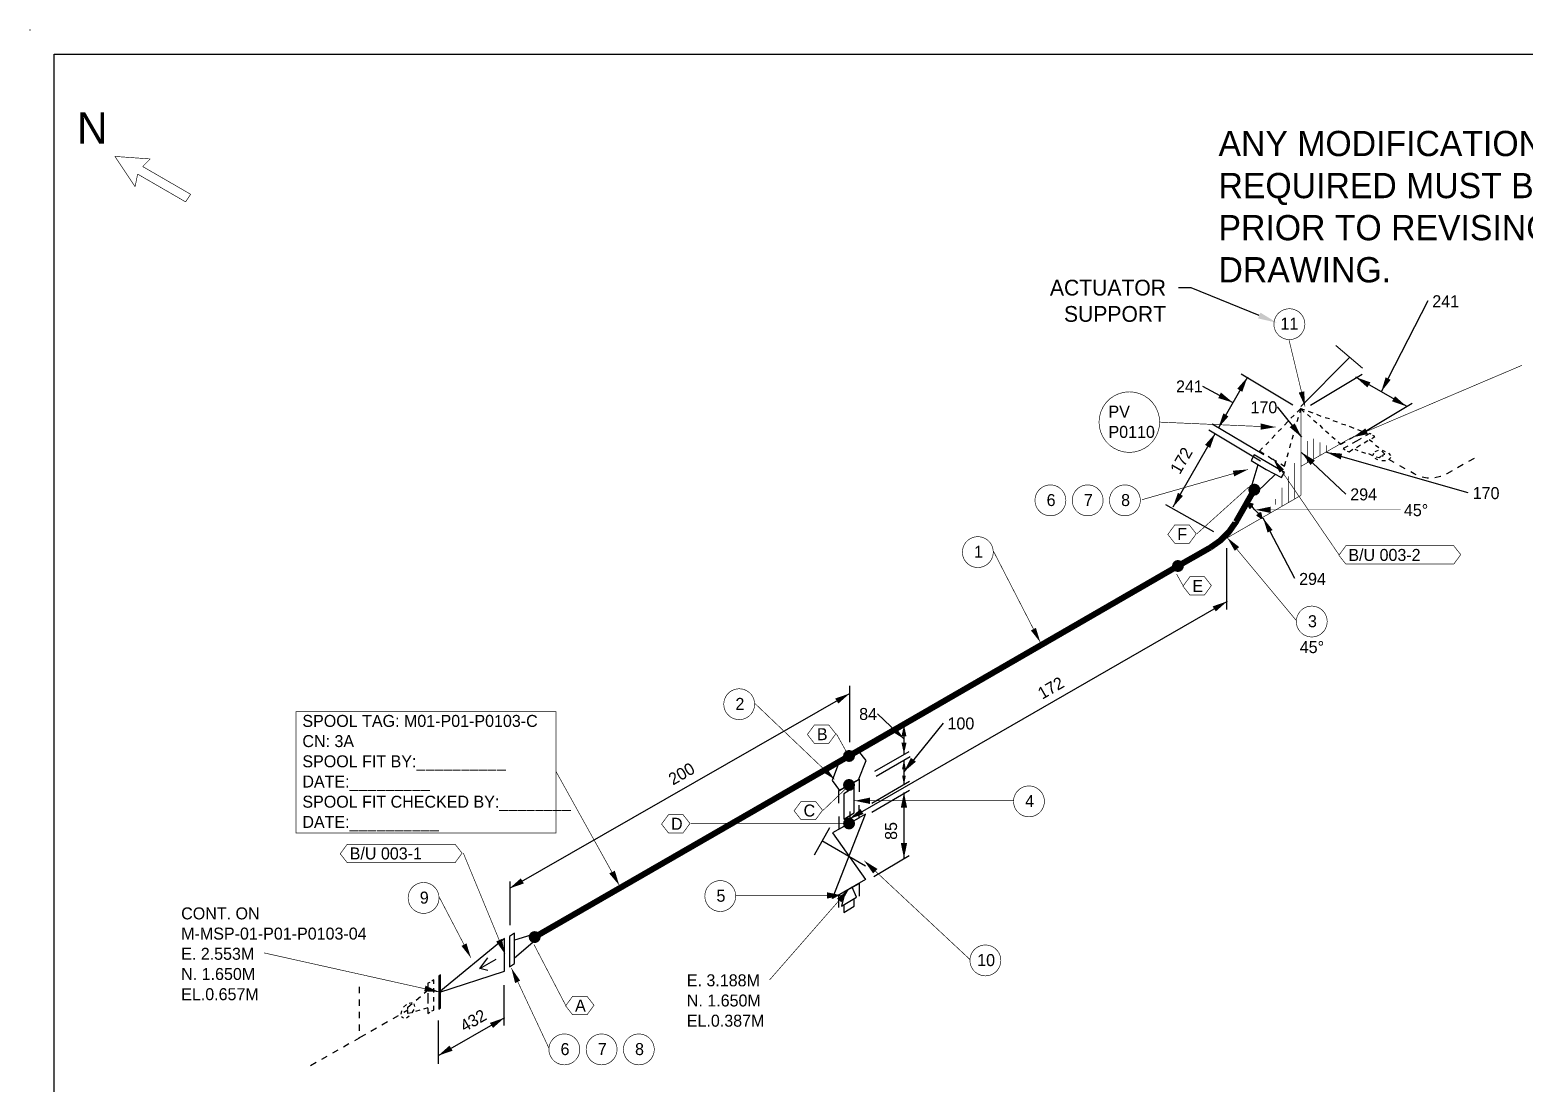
# Model space of a CAD drawing. Extents: x -4 to 431, y -3 to 272.
# Drawn here: x -3.9 to 232.8, y 105.2 to 272.1 of the extents above; entities that cross this region are included whole.
import ezdxf
from ezdxf import colors
from ezdxf.entities.mleader import LeaderData, LeaderLine
from ezdxf.enums import TextEntityAlignment as Align
from ezdxf.math import Vec2, Vec3

# ---------------------------------------------------------------- set-up
doc = ezdxf.new("R2010")
doc.units = 0
doc.header["$LTSCALE"] = 10
doc.layers.get('0').update_dxf_attribs({"lineweight": 0})
for name, color, linetype in [('BOM', 7, 'Continuous'), ('DIMENSION', 2, 'Continuous'), ('GA SYMBOLS', 32, 'Continuous'), ('INTERNAL', 3, 'Continuous'), ('PIPE', 7, 'Continuous'), ('TEXT2', 40, 'Continuous'), ('Title Block', 255, 'Continuous'), ('TITLE BLOCK-TEXT', 12, 'Continuous'), ('WELDS', 7, 'Continuous')]:
    doc.layers.add(name, color=color, linetype=linetype)
doc.styles.add('framdcn', font='', dxfattribs={"height": 2.5})
doc.styles.add('HmNote', font='hm.shx')
doc.styles.add('Scovan Standard', font='', dxfattribs={"height": 2.5})
doc.styles.get("Standard").update_dxf_attribs({"font": ''})
doc.styles.get('framdcn').set_extended_font_data('Franklin Gothic Medium Cond')
doc.styles.get('Scovan Standard').set_extended_font_data('Franklin Gothic Medium Cond')
doc.styles.get('Standard').set_extended_font_data('Franklin Gothic Medium Cond')

# ---------------------------------------------------------------- blocks, each defined once
blk = doc.blocks.new('block1')
at = {"layer": 'TEXT2'}
blk.add_hatch(color=256, dxfattribs=at).paths.add_polyline_path([(0, 0), (-2.4, 0.1), (-2.2, 1)])
at = {"layer": 'TEXT2', "linetype": 'ByBlock', "const_width": 0.1, "flags": 128}
blk.add_lwpolyline([(-27.8, 6.2), (0, 0)], dxfattribs=at)
blk = doc.blocks.new('block2')
at = {"layer": 'TEXT2', "style": 'framdcn'}
for s, p in [('E. 2.553M', (0, 0)), ('N. 1.650M', (0, -3.2)), ('EL.0.657M', (0, -6.4))]:
    blk.add_text(s, height=1.9, dxfattribs=at).set_placement(p)
blk = doc.blocks.new('block3')
at = {"layer": 'TEXT2'}
blk.add_hatch(color=256, dxfattribs=at).paths.add_polyline_path([(0, 0), (-1.5, 1.9), (-0.7, 2.3)])
at = {"layer": 'TEXT2', "linetype": 'ByBlock', "const_width": 0.1, "flags": 128}
blk.add_lwpolyline([(-5, 9.6), (0, 0)], dxfattribs=at)
blk = doc.blocks.new('block5')
at = {"layer": 'TEXT2'}
blk.add_hatch(color=256, dxfattribs=at).paths.add_polyline_path([(0, 0), (1.4, -2), (0.6, -2.4)])
at = {"layer": 'TEXT2', "linetype": 'ByBlock', "const_width": 0.1, "flags": 128}
blk.add_lwpolyline([(6, -12.8), (0, 0)], dxfattribs=at)
blk = doc.blocks.new('block6')
at = {"layer": 'TEXT2'}
blk.add_hatch(color=256, dxfattribs=at).paths.add_polyline_path([(0, 0), (-1.6, 1.9), (-0.7, 2.3)])
at = {"layer": 'TEXT2', "linetype": 'ByBlock', "const_width": 0.1, "flags": 128}
blk.add_lwpolyline([(-10, 18), (0, 0)], dxfattribs=at)
blk = doc.blocks.new('block8')
at = {"layer": 'TEXT2'}
blk.add_hatch(color=256, dxfattribs=at).paths.add_polyline_path([(0, 0), (-2.1, 1.3), (-1.4, 2)])
at = {"layer": 'TEXT2', "linetype": 'ByBlock', "const_width": 0.1, "flags": 128}
blk.add_lwpolyline([(-12.6, 12), (0, 0)], dxfattribs=at)
blk = doc.blocks.new('block9')
at = {"layer": 'TEXT2'}
blk.add_hatch(color=256, dxfattribs=at).paths.add_polyline_path([(0, 0), (2.4, 0.5), (2.4, -0.5)])
at = {"layer": 'TEXT2', "linetype": 'ByBlock', "const_width": 0.1, "flags": 128}
blk.add_lwpolyline([(25.2, 0), (0, 0)], dxfattribs=at)
blk = doc.blocks.new('block10')
at = {"layer": 'TEXT2'}
blk.add_hatch(color=256, dxfattribs=at).paths.add_polyline_path([(0, 0), (2.1, -1.3), (1.4, -2)])
at = {"layer": 'TEXT2', "linetype": 'ByBlock', "const_width": 0.1, "flags": 128}
blk.add_lwpolyline([(16.8, -15.7), (0, 0)], dxfattribs=at)
blk = doc.blocks.new('block11')
at = {"layer": 'TEXT2'}
blk.add_hatch(color=256, dxfattribs=at).paths.add_polyline_path([(0, 0), (-1.2, -2.1), (-1.9, -1.5)])
at = {"layer": 'TEXT2', "linetype": 'ByBlock', "const_width": 0.1, "flags": 128}
blk.add_lwpolyline([(-12.6, -14.4), (0, 0)], dxfattribs=at)
blk = doc.blocks.new('block12')
at = {"layer": 'TEXT2', "style": 'framdcn'}
for s, p in [('E. 3.188M', (0, 0)), ('N. 1.650M', (0, -3.2)), ('EL.0.387M', (0, -6.4))]:
    blk.add_text(s, height=1.9, dxfattribs=at).set_placement(p)
blk = doc.blocks.new('block13')
at = {"layer": 'TEXT2'}
blk.add_hatch(color=256, dxfattribs=at).paths.add_polyline_path([(0, 0), (-2.4, -0.5), (-2.4, 0.5)])
at = {"layer": 'TEXT2', "linetype": 'ByBlock', "const_width": 0.1, "flags": 128}
blk.add_lwpolyline([(-16.8, 0), (0, 0)], dxfattribs=at)
blk = doc.blocks.new('block14')
at = {"layer": 'TEXT2'}
blk.add_hatch(color=256, dxfattribs=at).paths.add_polyline_path([(0, 0), (-1.5, 1.9), (-0.7, 2.3)])
at = {"layer": 'TEXT2', "linetype": 'ByBlock', "const_width": 0.1, "flags": 128}
blk.add_lwpolyline([(-7.4, 14.4), (0, 0)], dxfattribs=at)
blk = doc.blocks.new('block15')
at = {"layer": 'TEXT2'}
blk.add_hatch(color=256, dxfattribs=at).paths.add_polyline_path([(0, 0), (1.9, -1.5), (1.2, -2.1)])
at = {"layer": 'TEXT2', "linetype": 'ByBlock', "const_width": 0.1, "flags": 128}
blk.add_lwpolyline([(11, -13.2), (0, 0)], dxfattribs=at)
blk = doc.blocks.new('block16')
at = {"layer": 'TEXT2'}
blk.add_hatch(color=256, dxfattribs=at).paths.add_polyline_path([(0, 0), (-2.2, -1.1), (-2.4, -0.2)])
at = {"layer": 'TEXT2', "linetype": 'ByBlock', "const_width": 0.1, "flags": 128}
blk.add_lwpolyline([(-16.8, -4.8), (0, 0)], dxfattribs=at)
blk = doc.blocks.new('block17')
at = {"layer": 'TEXT2'}
blk.add_hatch(color=256, dxfattribs=at).paths.add_polyline_path([(0, 0), (-2.4, -0.4), (-2.4, 0.6)])
at = {"layer": 'TEXT2', "linetype": 'ByBlock', "const_width": 0.1, "flags": 128}
blk.add_lwpolyline([(-18.4, 0.8), (0, 0)], dxfattribs=at)
blk = doc.blocks.new('block18')
at = {"layer": 'TEXT2', "style": 'framdcn'}
for s, p in [('PV', (0, 0)), ('P0110', (0, -3.2))]:
    blk.add_text(s, height=1.9, dxfattribs=at).set_placement(p)
blk = doc.blocks.new('block19')
at = {"layer": 'TEXT2'}
blk.add_hatch(color=256, dxfattribs=at).paths.add_polyline_path([(0, 0), (2, 1.4), (2.4, 0.5)])
at = {"layer": 'TEXT2', "linetype": 'ByBlock', "const_width": 0.1, "flags": 128}
blk.add_lwpolyline([(26.8, 11.4), (0, 0)], dxfattribs=at)
blk = doc.blocks.new('block21')
at = {"layer": 'PIPE', "linetype": 'ByBlock', "flags": 128}
for points in [[(10.4, 8.6), (0, 0)], [(10.4, 3.4), (10.4, 8.6)], [(6.5, 3.8), (7.8, 5.5)], [(6.5, 3.8), (9.1, 5.3)], [(0, 0), (10.4, 3.4)], [(0.3, 2.8), (0, 2.6)], [(0, 2.6), (0, 0)], [(0.3, -2.4), (0.3, 2.8)], [(7.8, 3.5), (6.5, 3.8)], [(0, 0), (0, -2.6)], [(0, -2.6), (0.3, -2.4)]]:
    blk.add_lwpolyline(points, dxfattribs=at)
at = {"flags": 1}
for tag in ['Tag', 'UCI', 'Pipe Ref', 'Description', 'Key']:
    blk.add_attdef(tag, (0, 0), '', height=1, dxfattribs=at)
blk = doc.blocks.new('block22')
at = {"layer": 'PIPE', "linetype": 'ByBlock', "flags": 128}
for points in [[(0.8, 2.9), (0, 2.4)], [(0, 2.4), (0, 0)], [(0.8, -1.9), (0.8, 2.9)], [(4.1, 2.8), (0.8, 1.8)], [(4.1, 1.8), (4.1, 2.8)], [(0, 0), (0, -2.4)], [(0.8, -1), (4.1, 1.8)], [(0, -2.4), (0.8, -1.9)]]:
    blk.add_lwpolyline(points, dxfattribs=at)
at = {"flags": 1}
for tag in ['Tag', 'UCI', 'Pipe Ref', 'Description', 'Key']:
    blk.add_attdef(tag, (0, 0), '', height=1, dxfattribs=at)
blk = doc.blocks.new('block23')
at = {"layer": 'PIPE', "linetype": 'ByBlock', "const_width": 0.95, "flags": 128}
blk.add_lwpolyline([(49.8, 28.7), (0, 0)], dxfattribs=at)
at = {"flags": 1}
for tag in ['Tag', 'UCI', 'Pipe Ref', 'Description', 'Key']:
    blk.add_attdef(tag, (0, 0), '', height=1, dxfattribs=at)
blk = doc.blocks.new('block24')
at = {"layer": 'PIPE', "linetype": 'ByBlock', "flags": 128}
for points in [[(0, 0), (-1.5, -0.8)], [(1.5, 0.8), (0, 0)], [(2.7, -0.7), (1.5, 0.8)], [(-1.5, -0.8), (-2.7, -3.9)], [(1.5, -3.8), (2.7, -0.7)], [(-2.7, -3.9), (-1.5, -5.5)], [(-1.6, -5.5), (1.6, -3.7)], [(-1.5, -5.5), (1.5, -3.8)], [(1.6, -3.7), (1.6, -5.7)], [(-1.6, -7.5), (-1.6, -5.5)]]:
    blk.add_lwpolyline(points, dxfattribs=at)
at = {"flags": 1}
for tag in ['Tag', 'UCI', 'Pipe Ref', 'Description', 'Key']:
    blk.add_attdef(tag, (0, 0), '', height=1, dxfattribs=at)
blk = doc.blocks.new('block25')
at = {"layer": 'PIPE', "linetype": 'ByBlock', "flags": 128}
for points in [[(0, 0), (-0.8, -0.5)], [(0.8, 0.5), (0, 0)], [(0.8, -3.5), (0.8, 0.5)], [(-0.8, -0.5), (-0.8, -4.5)], [(-0.8, -4.5), (0.8, -3.5)]]:
    blk.add_lwpolyline(points, dxfattribs=at)
at = {"flags": 1}
for tag in ['Tag', 'UCI', 'Pipe Ref', 'Description', 'Key']:
    blk.add_attdef(tag, (0, 0), '', height=1, dxfattribs=at)
blk = doc.blocks.new('block26')
at = {"layer": 'PIPE', "linetype": 'ByBlock', "flags": 128}
for points in [[(0, -2), (0, 0)], [(-4.2, -14.8), (1, -1.4)], [(-3.2, -1.8), (-3.2, -3.8)], [(-3.2, -3.8), (0, -2)], [(1, -1.4), (-1.6, -2.9)], [(-4.7, -3.6), (-7.1, -7.9)], [(-1.6, -2.9), (-4.2, -4.4)], [(-4.2, -4.4), (1, -11.8)], [(-5.9, -5.6), (1, -9.6)], [(1, -11.8), (-4.2, -14.8)], [(-3.2, -14.2), (0, -12.4)], [(-3.2, -16.2), (-3.2, -14.2)], [(0, -12.4), (0, -14.4)]]:
    blk.add_lwpolyline(points, dxfattribs=at)
at = {"flags": 1}
for tag in ['Tag', 'UCI', 'Pipe Ref', 'Description', 'Key']:
    blk.add_attdef(tag, (0, 0), '', height=1, dxfattribs=at)
blk = doc.blocks.new('block27')
at = {"layer": 'PIPE', "linetype": 'ByBlock', "flags": 128}
for points in [[(0, 0), (-0.6, -0.3)], [(0.5, 0.3), (0, 0)], [(1.2, -1.3), (0.5, 0.3)], [(-0.6, -0.3), (-1.2, -2.7)], [(-1.2, -2.7), (1.2, -1.3)], [(0.8, -2.7), (0.8, -1.5)], [(-0.8, -2.5), (-0.8, -3.7)], [(-0.8, -3.7), (0.8, -2.7)]]:
    blk.add_lwpolyline(points, dxfattribs=at)
at = {"flags": 1}
for tag in ['Tag', 'UCI', 'Pipe Ref', 'Description', 'Key']:
    blk.add_attdef(tag, (0, 0), '', height=1, dxfattribs=at)
blk = doc.blocks.new('block28')
at = {"layer": 'PIPE', "linetype": 'ByBlock', "const_width": 0.95, "flags": 128}
blk.add_lwpolyline([(52.1, 30.1), (0, 0)], dxfattribs=at)
at = {"flags": 1}
for tag in ['Tag', 'UCI', 'Pipe Ref', 'Description', 'Key']:
    blk.add_attdef(tag, (0, 0), '', height=1, dxfattribs=at)
blk = doc.blocks.new('block29')
at = {"layer": 'PIPE', "linetype": 'ByBlock', "const_width": 0.95, "flags": 128}
for points in [[(12.59, -0.49), (9.69, -5.59)], [(9.69, -5.59), (9.69, -5.6), (8.57, -7.19), (7.19, -8.57), (5.59, -9.69)], [(5.59, -9.69), (0.49, -12.59)]]:
    blk.add_lwpolyline(points, dxfattribs=at)
at = {"flags": 1}
for tag in ['Tag', 'UCI', 'Pipe Ref', 'Description', 'Key']:
    blk.add_attdef(tag, (0, 0), '', height=1, dxfattribs=at)
blk = doc.blocks.new('block30')
at = {"layer": 'PIPE', "linetype": 'ByBlock', "flags": 128}
for points in [[(-1.9, 2.3), (-2.4, 1.4)], [(-2.4, 1.4), (0, 0)], [(-2.4, -2.9), (-1.3, 0.8)], [(2.9, -0.5), (-1.9, 2.3)], [(0, 0), (2.4, -1.3)], [(1.4, -0.8), (-1.4, -3.5)], [(2.4, -1.3), (2.9, -0.5)], [(-1.4, -3.5), (-2.4, -2.9)]]:
    blk.add_lwpolyline(points, dxfattribs=at)
at = {"flags": 1}
for tag in ['Tag', 'UCI', 'Pipe Ref', 'Description', 'Key']:
    blk.add_attdef(tag, (0, 0), '', height=1, dxfattribs=at)
blk = doc.blocks.new('block31')
at = {"layer": 'PIPE', "flags": 128}
for points in [[(4.6, 8), (4, 7.4)], [(4.4, 7.3), (4.6, 8)], [(5.2, 7.7), (4.6, 7.9)], [(4.7, 7.8), (5.1, 7.4)], [(6.5, 7.2), (5.8, 7.5)], [(1.5, 4.8), (1, 4.3)], [(2.5, 5.9), (2, 5.3)], [(3.5, 6.9), (3, 6.4)], [(3.6, 4.5), (3.8, 5.2)], [(4, 5.9), (4.2, 6.6)], [(5.6, 7), (6.1, 6.6)], [(6.6, 6.1), (7.1, 5.7)], [(7.8, 6.7), (7.1, 7)], [(7.6, 5.3), (8, 4.8)], [(9.1, 6.3), (8.4, 6.5)], [(10.4, 5.8), (9.7, 6)], [(11.7, 5.3), (11, 5.5)], [(13, 4.8), (12.3, 5.1)], [(-0.5, 2.7), (-1, 2.2)], [(0.5, 3.8), (0, 3.2)], [(2.8, 1.7), (3, 2.4)], [(3.2, 3.1), (3.4, 3.8)], [(8.5, 4.4), (9, 4)], [(9.5, 3.5), (10, 3.1)], [(10.5, 2.7), (10.9, 2.3)], [(10.9, 2.3), (11.6, 2.7)], [(12.3, 3.1), (13, 3.5)], [(14.3, 4.3), (13.6, 4.6)], [(13.7, 3.9), (14.3, 4.3)], [(-1.5, 1.7), (-2, 1.2)], [(-2, 1.2), (-1.3, 0.8)], [(-0.6, 0.4), (0, 0)], [(0, 0), (0.7, -0.4)], [(2.4, 0.3), (2.6, 1)], [(1.4, -0.8), (2, -1.2)], [(2, -1.2), (2.2, -0.4)]]:
    blk.add_lwpolyline(points, dxfattribs=at)
at = {"flags": 1}
for tag in ['Tag', 'UCI', 'Pipe Ref', 'Description', 'Key']:
    blk.add_attdef(tag, (0, 0), '', height=1, dxfattribs=at)
blk = doc.blocks.new('block32')
at = {"layer": 'WELDS'}
h = blk.add_hatch(color=256, dxfattribs=at)
edge = h.paths.add_edge_path(flags=0)
edge.add_arc((0, 0), 0.95, 0, 360)
at = {"flags": 1}
for tag in ['Tag', 'UCI', 'Pipe Ref', 'Description', 'Key']:
    blk.add_attdef(tag, (0, 0), '', height=1, dxfattribs=at)
blk = doc.blocks.new('block33')
at = {"layer": 'WELDS'}
h = blk.add_hatch(color=256, dxfattribs=at)
edge = h.paths.add_edge_path(flags=0)
edge.add_arc((0, 0), 0.95, 0, 360)
at = {"flags": 1}
for tag in ['Tag', 'UCI', 'Pipe Ref', 'Description', 'Key']:
    blk.add_attdef(tag, (0, 0), '', height=1, dxfattribs=at)
blk = doc.blocks.new('block34')
at = {"layer": 'WELDS'}
h = blk.add_hatch(color=256, dxfattribs=at)
edge = h.paths.add_edge_path(flags=0)
edge.add_arc((0, 0), 0.95, 0, 360)
at = {"flags": 1}
for tag in ['Tag', 'UCI', 'Pipe Ref', 'Description', 'Key']:
    blk.add_attdef(tag, (0, 0), '', height=1, dxfattribs=at)
blk = doc.blocks.new('block35')
at = {"layer": 'WELDS'}
h = blk.add_hatch(color=256, dxfattribs=at)
edge = h.paths.add_edge_path(flags=0)
edge.add_arc((0, 0), 0.95, 0, 360)
at = {"flags": 1}
for tag in ['Tag', 'UCI', 'Pipe Ref', 'Description', 'Key']:
    blk.add_attdef(tag, (0, 0), '', height=1, dxfattribs=at)
blk = doc.blocks.new('block36')
at = {"layer": 'WELDS'}
h = blk.add_hatch(color=256, dxfattribs=at)
edge = h.paths.add_edge_path(flags=0)
edge.add_arc((0, 0), 0.95, 0, 360)
at = {"flags": 1}
for tag in ['Tag', 'UCI', 'Pipe Ref', 'Description', 'Key']:
    blk.add_attdef(tag, (0, 0), '', height=1, dxfattribs=at)
blk = doc.blocks.new('block37')
at = {"layer": 'WELDS'}
h = blk.add_hatch(color=256, dxfattribs=at)
edge = h.paths.add_edge_path(flags=0)
edge.add_arc((0, 0), 0.95, 0, 360)
at = {"flags": 1}
for tag in ['Tag', 'UCI', 'Pipe Ref', 'Description', 'Key']:
    blk.add_attdef(tag, (0, 0), '', height=1, dxfattribs=at)
blk = doc.blocks.new('tt-sv-iso-db')
at = {"layer": 'DEFPOINTS', "color": 1, "insert": (-196.72, -12.14), "char_height": 4, "width": 81.4864, "attachment_point": 2, "style": 'HmNote'}
blk.add_mtext('\\pxql;ANY MODIFICATIONS REQUIRED MUST BE MODELED PRIOR TO REVISING THIS DRAWING.', dxfattribs=at)
at = {"layer": 'TITLE BLOCK-TEXT', "color": 210, "style": 'Scovan Standard'}
for tag, p in [('CN', (-57.69, -221.76)), ('MOD_NO', (-41.21, -221.76)), ('INSULATION', (-49.45, -229.02)), ('PAINT', (-16.49, -229.02)), ('LN', (-32.97, -236.28)), ('CLIENTDWGNO', (-32.97, -243.54))]:
    blk.add_attdef(tag, text='', height=2, dxfattribs=at).set_placement(p, align=Align.MIDDLE_CENTER)
at = {"layer": 'TITLE BLOCK-TEXT', "color": 210, "lineweight": 30, "flags": 104}
blk.add_attdef('WPS', text='', height=2, dxfattribs=at).set_placement((-16.43, -221.76), align=Align.MIDDLE_CENTER)
blk = doc.blocks.new('PADX-TBD')
blk.add_point((-7.73, 544.1))
at = {"layer": 'Title Block', "color": 255}
for p, q in [((0, 536.37), (843.77, 536.37)), ((0, 0), (0, 536.37))]:
    blk.add_line(p, q, dxfattribs=at)
at = {"layer": 'TITLE BLOCK-TEXT', "color": 12, "style": 'Scovan Standard', "flags": 8}
for tag, p in [('REF_5', (25, 38.42)), ('REV_5', (352.84, 38.42)), ('PROJECT5', (504.32, 38.42)), ('DATE5', (525.83, 38.42)), ('BY5', (542.96, 38.42)), ('CHK5', (555.71, 38.42)), ('PE5', (568.45, 38.42)), ('REF_4', (25, 31.19)), ('REV_4', (352.84, 31.19)), ('PROJECT4', (504.32, 31.19)), ('DATE4', (525.83, 31.19)), ('BY4', (542.96, 31.19)), ('CHK4', (555.71, 31.19)), ('PE4', (568.45, 31.19)), ('REF_3', (25, 23.97)), ('REV_3', (352.84, 23.97)), ('PROJECT3', (504.32, 23.97)), ('DATE3', (525.83, 23.97)), ('BY3', (542.96, 23.97)), ('CHK3', (555.71, 23.97)), ('PE3', (568.45, 23.97)), ('REF_2', (25, 16.74)), ('REV_2', (352.84, 16.74)), ('PROJECT2', (504.32, 16.74)), ('DATE2', (525.83, 16.74)), ('BY2', (542.96, 16.74)), ('CHK2', (555.71, 16.74)), ('PE2', (568.45, 16.74)), ('REF_1', (25, 9.51)), ('REV_1', (352.84, 9.51)), ('PROJECT1', (504.32, 9.51)), ('DATE1', (525.83, 9.51)), ('BY1', (542.96, 9.51)), ('CHK1', (555.71, 9.51)), ('PE1', (568.45, 9.51))]:
    blk.add_attdef(tag, text='', height=2.5, dxfattribs=at).set_placement(p, align=Align.MIDDLE_CENTER)
for tag, height, p in [('REF_5_DESC', 2.5, (52.27, 38.42)), ('REV_5_DESC', 2.5, (363.04, 38.42)), ('REF_4_DESC', 2.5, (52.27, 31.19)), ('REV_4_DESC', 2.5, (363.04, 31.19)), ('REF_3_DESC', 2.5, (52.27, 23.97)), ('REV_3_DESC', 2.5, (363.04, 23.97)), ('REF_2_DESC', 2.5, (52.27, 16.74)), ('REV_2_DESC', 2.5, (363.04, 16.74)), ('REF_1_DESC', 2.5, (52.27, 9.51)), ('REV_1_DESC', 2.5, (363.04, 9.51)), ('PATH', 2, (13, -2.9)), ('USER_PLOTTED', 2, (309, -2.9)), ('PLOT_DATE', 2, (348, -2.9))]:
    blk.add_attdef(tag, text='', height=height, dxfattribs=at).set_placement(p, align=Align.MIDDLE_LEFT)
at = {"layer": 'TITLE BLOCK-TEXT', "color": 12, "style": 'Scovan Standard'}
for tag, p in [('TITLE1', (747.45, 37.28)), ('LSD', (747.45, 31.28)), ('TITLE2', (747.45, 25.28)), ('TITLE3', (747.45, 19.28)), ('CLIENTDRAWINGNO', (686.57, 5.99)), ('RN', (838.5, 5.99))]:
    blk.add_attdef(tag, text='', height=4, dxfattribs=at).set_placement(p, align=Align.MIDDLE_CENTER)
at = {"layer": 'TITLE BLOCK-TEXT', "color": 210, "style": 'Scovan Standard', "flags": 8}
blk.add_attdef('DWGNO', text='', height=4, dxfattribs=at).set_placement((777.51, 5.99), align=Align.MIDDLE_CENTER)

msp = doc.modelspace()

# ---------------------------------------------------------------- hatches: boundary and pattern name
at = {"layer": 'DIMENSION'}
for points in [[(189, 217), (188.2, 214.7), (187.4, 215.2)], [(206.2, 217), (208.5, 216.2), (208, 215.4)], [(210.2, 214.7), (210.9, 217), (211.7, 216.6)], [(186.7, 213), (184.4, 213.7), (184.8, 214.6)], [(214.2, 212.4), (211.9, 213.2), (212.4, 214)], [(184.4, 209), (185.2, 211.3), (186, 210.8)], [(197.6, 207.5), (195.7, 209.1), (196.5, 209.7)], [(183.9, 208.1), (183.1, 205.8), (182.3, 206.3)], [(197.6, 205.1), (199.7, 203.8), (199, 203.1)], [(201.6, 205.1), (204, 204.9), (203.8, 204)], [(177.2, 196.4), (178, 198.7), (178.8, 198.2)], [(191.5, 194.7), (193, 192.8), (192.2, 192.4)], [(185.8, 181.5), (184, 179.9), (183.5, 180.7)], [(126, 166.9), (124.2, 165.3), (123.7, 166.1)], [(134.6, 159.7), (132.5, 161), (133.2, 161.7)], [(134.6, 161.9), (135, 160.1), (134.2, 160.1)], [(134.6, 157.3), (134.2, 159.1), (135, 159.1)], [(134.6, 156.4), (134.9, 154.9), (134.3, 154.9)], [(134.6, 154.5), (135.7, 156.7), (136.5, 156.1)], [(134.6, 152.4), (134.3, 153.9), (134.9, 153.9)], [(134.6, 151.2), (135.1, 148.8), (134.1, 148.8)], [(125.9, 147), (127.7, 148.6), (128.2, 147.8)], [(134.6, 140.8), (134.1, 143.2), (135.1, 143.2)], [(72.1, 136), (73.9, 137.6), (74.4, 136.8)], [(71.3, 115.5), (69.5, 113.9), (69, 114.7)], [(60.8, 109.5), (62.6, 111.1), (63.1, 110.3)]]:
    msp.add_hatch(color=256, dxfattribs=at).paths.add_polyline_path(points)
at = {"layer": 'INTERNAL'}
for points in [[(193.1, 204.1), (194.8, 202.4), (194.1, 201.9)], [(71.4, 125.6), (70, 127.6), (70.9, 128)], [(71.4, 125.6), (70, 127.6), (70.9, 128)], [(71.4, 125.6), (70, 127.6), (70.9, 128)], [(71.4, 125.6), (70, 127.6), (70.9, 128)]]:
    msp.add_hatch(color=256, dxfattribs=at).paths.add_polyline_path(points)
at = {"layer": 'TEXT2'}
msp.add_hatch(color=256, dxfattribs=at).paths.add_polyline_path([(190.3, 196), (192.7, 196.5), (192.7, 195.5)])

# ---------------------------------------------------------------- linework, layer by layer
for p, q in [((203, 222.04), (207.26, 218.43)), ((197.46, 212.39), (205.13, 220.06))]:
    msp.add_line(p, q)
at = {"layer": 'DIMENSION', "linetype": 'ByBlock', "flags": 128}
for points in [[(217.6, 229.1), (210.2, 214.7)], [(181.9, 215.6), (186.7, 213)], [(189, 217), (184.4, 209)], [(196.2, 212.6), (188, 217.5)], [(199, 212.6), (207.2, 217.5)], [(214.2, 212.4), (206.2, 217)], [(193.7, 212.3), (197.6, 207.5)], [(206.9, 208), (215.1, 212.9)], [(191.1, 203.7), (182.9, 208.6)], [(191.6, 204.7), (183.4, 209.6)], [(183.9, 208.1), (177.2, 196.4)], [(204.6, 198.5), (197.6, 205.1)], [(224, 198.7), (201.6, 205.1)], [(183.7, 192.5), (176.1, 196.8)], [(189.9, 196.9), (188.9, 197.1)], [(188.9, 197.1), (189.4, 196.2)], [(189.8, 196.8), (188.9, 197.1)], [(188.9, 197.1), (189.5, 196.3)], [(189.8, 196.7), (188.9, 197.1)], [(188.9, 197.1), (189.5, 196.4)], [(189.7, 196.6), (188.9, 197.1)], [(188.9, 197.1), (189.6, 196.5)], [(189.4, 196.8), (188.9, 197.1)], [(189.4, 196.2), (189.9, 196.9)], [(189.8, 196.4), (189.4, 196.8)], [(189.5, 196.3), (189.8, 196.8)], [(189.5, 196.4), (189.8, 196.7)], [(189.6, 196.5), (189.7, 196.6)], [(190.2, 196), (189.8, 196.4)], [(190.6, 195.6), (190.2, 196)], [(190.5, 195.1), (191.1, 195.6)], [(191.3, 194.6), (190.5, 195.1)], [(191, 195.2), (190.6, 195.6)], [(190.6, 195.2), (191.1, 195.5)], [(191.3, 194.6), (190.6, 195.2)], [(190.7, 195.2), (191, 195.5)], [(190.7, 195.3), (190.9, 195.4)], [(191.3, 194.6), (190.7, 195.3)], [(191.3, 194.6), (190.7, 195.2)], [(190.9, 195.4), (191.3, 194.6)], [(191, 195.5), (191.3, 194.6)], [(191.3, 194.7), (191, 195.2)], [(191.1, 195.6), (191.3, 194.6)], [(191.1, 195.5), (191.3, 194.6)], [(191.3, 194.6), (191.3, 194.7)], [(191.3, 194.6), (191.3, 194.6)], [(196.5, 185.1), (191.5, 194.7)], [(185.7, 189.9), (185.7, 180.2)], [(185.8, 181.5), (125.9, 147)], [(126, 159.2), (126, 168.1)], [(126, 166.9), (72.1, 136)], [(130.4, 163.7), (134.6, 159.7)], [(133.6, 161.3), (135.6, 162.4)], [(140.8, 162.2), (134.6, 154.5)], [(134.6, 161.9), (134.6, 157.3)], [(130, 154.6), (135.4, 157.7)], [(130.2, 153.8), (135.6, 156.9)], [(134.6, 156.4), (134.6, 152.4)], [(129.5, 149.5), (135.5, 153)], [(129.5, 148.1), (135.5, 151.6)], [(134.6, 151.2), (134.6, 140.8)], [(126, 148.2), (126, 145.8)], [(129.8, 137.9), (135.4, 141.2)], [(72.2, 130.2), (72.2, 137.1)], [(71.2, 120.7), (71.2, 114.3)], [(71.3, 115.5), (60.8, 109.5)], [(60.8, 115.1), (60.8, 108.2)]]:
    msp.add_lwpolyline(points, dxfattribs=at)
at = {"layer": 'INTERNAL', "linetype": 'ByBlock', "const_width": 0.1, "flags": 128}
for points in [[(193.1, 204.1), (203.5, 188.9)], [(64.8, 141.6), (71.4, 125.6)], [(64.8, 141.6), (71.4, 125.6)], [(64.8, 141.6), (71.4, 125.6)], [(64.8, 141.6), (71.4, 125.6)]]:
    msp.add_lwpolyline(points, dxfattribs=at)
for points in [[(204.6, 187.4), (203.5, 188.8), (204.6, 190.3), (221.7, 190.3), (222.8, 188.9), (221.7, 187.4)], [(46.4, 140.1), (45.3, 141.5), (46.4, 143), (63.5, 143), (64.6, 141.6), (63.5, 140.1)]]:
    msp.add_lwpolyline(points, close=True, dxfattribs=at)
at = {"layer": 'PIPE', "linetype": 'ByBlock', "flags": 128}
for points in [[(204.9, 206.1), (204.2, 205.7)], [(206.3, 206.9), (205.6, 206.5)], [(207, 207.3), (206.3, 206.9)], [(206.3, 205.9), (206.9, 206.3)], [(207.5, 206.6), (208.1, 207)], [(208.4, 208.1), (207.7, 207.7)], [(208.8, 206.7), (208.3, 207.1)], [(208.6, 208), (208.4, 208.1)], [(208.7, 207.3), (209.2, 207.6)], [(209.2, 207.6), (208.9, 207.8)], [(209.8, 205.8), (209.3, 206.2)], [(204.2, 205.7), (204.5, 205.5)], [(204.8, 205.3), (205.1, 205.2)], [(205.1, 205.2), (205.7, 205.6)], [(206, 205.6), (206.5, 205.4)], [(207.1, 205.2), (207.7, 205)], [(208.2, 204.9), (208.8, 204.6)], [(209, 204.9), (208.9, 204.6)], [(209.7, 205.4), (209.2, 205.2)], [(209.2, 204.2), (209.6, 204)], [(209.4, 204.4), (209.9, 204.3)], [(209.9, 204.3), (210.2, 204.5)], [(210.8, 204.8), (210.3, 205.3)], [(210.53, 204.47), (210.3, 204.6)], [(210.3, 203.8), (210.9, 203.8)], [(210.9, 205.2), (210.4, 205.4)], [(210.5, 204.7), (210.8, 204.8)], [(211.7, 204.6), (211.4, 205)], [(211.4, 204), (211.7, 204.3)], [(212.27, 203.48), (211.4, 203.98)], [(224.91, 204.15), (224.04, 203.66)], [(214.01, 202.49), (213.14, 202.99)], [(215.4, 201.7), (214.88, 202)], [(215.76, 201.54), (215.4, 201.7)], [(219.61, 201.26), (218.68, 201.06)], [(219.65, 201.28), (219.61, 201.26)], [(220.6, 201.7), (220.56, 201.68)], [(221.44, 202.18), (220.6, 201.7)], [(223.17, 203.16), (222.31, 202.67)], [(217.46, 201.03), (216.69, 201.19)], [(217.68, 201.03), (217.46, 201.03)], [(59.5, 121.1), (59.2, 121)], [(59.2, 121), (59.2, 120.2)], [(60.1, 121.5), (59.8, 121.3)], [(60.1, 120.9), (60.1, 121.5)], [(48.3, 120.43), (48.3, 119.43)], [(48.3, 118.43), (48.3, 117.43)], [(57.3, 118.3), (58, 118.9)], [(58.6, 119.4), (59.2, 119.9)], [(59.2, 119.4), (59.2, 118.6)], [(59.2, 118.6), (59.2, 117.8)], [(60.1, 119.5), (60.1, 120.2)], [(60.1, 118.1), (60.1, 118.8)], [(48.3, 116.43), (48.3, 115.43)], [(55, 116.6), (54.9, 116.1)], [(55.8, 117.6), (55.3, 117.2)], [(56, 116.7), (55.36, 116.33)], [(56, 117.2), (56.7, 117.8)], [(56, 116.9), (56, 117.2)], [(56, 116.2), (56, 116.6)], [(56.6, 116.3), (56, 116.2)], [(56.7, 117.9), (56.2, 117.8)], [(56.7, 116.3), (57, 116.8)], [(57.1, 117.3), (57, 117.7)], [(57.9, 116.7), (57.2, 116.5)], [(59.2, 117.1), (58.5, 116.9)], [(59.2, 117), (59.2, 116.2)], [(59.2, 116.2), (59.5, 116.4)], [(59.8, 116.6), (60.1, 116.7)], [(60.1, 116.7), (60.1, 117.4)], [(48.3, 114.43), (48.3, 113.43)], [(51.02, 113.85), (50.15, 113.36)], [(52.76, 114.85), (51.89, 114.35)], [(54.49, 115.84), (53.62, 115.34)], [(55, 115.7), (55.3, 115.5)], [(55.8, 115.5), (56.2, 115.8)], [(46.68, 111.37), (45.81, 110.88)], [(48.3, 112.3), (47.55, 111.87)], [(48.3, 112.43), (48.3, 112.3)], [(49.28, 112.86), (48.41, 112.36)], [(43.2, 109.39), (42.34, 108.89)], [(44.94, 110.38), (44.07, 109.89)], [(41.47, 108.4), (40.6, 107.9)]]:
    msp.add_lwpolyline(points, dxfattribs=at)
at = {"layer": 'TEXT2', "linetype": 'ByBlock', "const_width": 0.1, "flags": 128}
for points in [[(12.8, 247.2), (9.6, 252)], [(9.6, 252), (15.2, 251.6)], [(15.2, 251.6), (14, 250.4)], [(13.2, 249.2), (12.8, 247.2)], [(20.8, 244.8), (13.2, 249.2)], [(14, 250.4), (21.6, 246)], [(21.6, 246), (20.8, 244.8)], [(197.5, 198.3), (197.5, 212)], [(197.5, 212), (197.5, 202.9)], [(197.5, 212), (197.5, 202.9)], [(197.5, 202.9), (205.4, 207.4)], [(198.5, 206.9), (198.5, 203.4)], [(199.5, 207.3), (199.5, 204)], [(200.5, 206.7), (200.5, 204.6)], [(201.5, 206.2), (201.5, 205.1)], [(195.5, 201.3), (195.5, 197.1)], [(196.5, 203.4), (196.5, 197.7)], [(181, 192.2), (189.2, 199.6)], [(194.5, 199.5), (194.5, 196.5)], [(185.7, 191.5), (197.5, 198.3)], [(185.7, 191.5), (197.5, 198.3)], [(193.5, 197.7), (193.5, 196.8)], [(213.3, 196), (190.3, 196)], [(193.5, 195.9), (193.5, 195.9)], [(178.8, 184), (177.8, 185.8)], [(123.9, 160.5), (125.9, 156.9)], [(121.8, 148.4), (126, 152.4)], [(100.8, 146.3), (126, 146.3)], [(81, 117.5), (76, 127.1)]]:
    msp.add_lwpolyline(points, dxfattribs=at)
for points in [[(198.07, 225), (197.96, 224.58), (197.78, 224.2), (197.53, 223.85), (197.23, 223.54), (196.88, 223.3), (196.49, 223.12), (196.08, 223.01), (195.66, 222.97), (195.23, 223.01), (194.82, 223.12), (194.43, 223.3), (194.08, 223.54), (193.78, 223.85), (193.53, 224.2), (193.35, 224.58), (193.24, 225), (193.21, 225.42), (193.24, 225.85), (193.35, 226.26), (193.53, 226.65), (193.78, 227), (194.08, 227.3), (194.43, 227.54), (194.82, 227.72), (195.23, 227.83), (195.66, 227.87), (196.08, 227.83), (196.49, 227.72), (196.88, 227.54), (197.23, 227.3), (197.53, 227), (197.78, 226.65), (197.96, 226.26), (198.07, 225.85), (198.11, 225.42)], [(175.03, 209.07), (174.81, 208.26), (174.46, 207.5), (173.98, 206.81), (173.39, 206.22), (172.7, 205.74), (171.94, 205.39), (171.13, 205.17), (170.3, 205.1), (169.47, 205.17), (168.66, 205.39), (167.9, 205.74), (167.21, 206.22), (166.62, 206.81), (166.14, 207.5), (165.79, 208.26), (165.57, 209.07), (165.5, 209.9), (165.57, 210.73), (165.79, 211.54), (166.14, 212.3), (166.62, 212.99), (167.21, 213.58), (167.9, 214.06), (168.66, 214.41), (169.47, 214.63), (170.3, 214.7), (171.13, 214.63), (171.94, 214.41), (172.7, 214.06), (173.39, 213.58), (173.98, 212.99), (174.46, 212.3), (174.81, 211.54), (175.03, 210.73), (175.1, 209.9)], [(160.21, 197.07), (160.1, 196.66), (159.92, 196.28), (159.68, 195.93), (159.37, 195.62), (159.03, 195.38), (158.64, 195.2), (158.23, 195.09), (157.8, 195.05), (157.37, 195.09), (156.96, 195.2), (156.57, 195.38), (156.23, 195.62), (155.92, 195.93), (155.68, 196.28), (155.5, 196.66), (155.39, 197.07), (155.35, 197.5), (155.39, 197.93), (155.5, 198.34), (155.68, 198.72), (155.92, 199.07), (156.23, 199.38), (156.57, 199.62), (156.96, 199.8), (157.37, 199.91), (157.8, 199.95), (158.23, 199.91), (158.64, 199.8), (159.03, 199.62), (159.37, 199.38), (159.68, 199.07), (159.92, 198.72), (160.1, 198.34), (160.21, 197.93), (160.25, 197.5)], [(166.11, 197.07), (166, 196.66), (165.82, 196.28), (165.58, 195.93), (165.27, 195.62), (164.93, 195.38), (164.54, 195.2), (164.13, 195.09), (163.7, 195.05), (163.27, 195.09), (162.86, 195.2), (162.47, 195.38), (162.13, 195.62), (161.82, 195.93), (161.58, 196.28), (161.4, 196.66), (161.29, 197.07), (161.25, 197.5), (161.29, 197.93), (161.4, 198.34), (161.58, 198.72), (161.82, 199.07), (162.13, 199.38), (162.47, 199.62), (162.86, 199.8), (163.27, 199.91), (163.7, 199.95), (164.13, 199.91), (164.54, 199.8), (164.93, 199.62), (165.27, 199.38), (165.58, 199.07), (165.82, 198.72), (166, 198.34), (166.11, 197.93), (166.15, 197.5)], [(172.01, 197.07), (171.9, 196.66), (171.72, 196.28), (171.48, 195.93), (171.17, 195.62), (170.82, 195.38), (170.44, 195.2), (170.03, 195.09), (169.6, 195.05), (169.17, 195.09), (168.76, 195.2), (168.38, 195.38), (168.03, 195.62), (167.72, 195.93), (167.48, 196.28), (167.3, 196.66), (167.19, 197.07), (167.15, 197.5), (167.19, 197.93), (167.3, 198.34), (167.48, 198.72), (167.72, 199.07), (168.03, 199.38), (168.38, 199.62), (168.76, 199.8), (169.17, 199.91), (169.6, 199.95), (170.03, 199.91), (170.44, 199.8), (170.82, 199.62), (171.17, 199.38), (171.48, 199.07), (171.72, 198.72), (171.9, 198.34), (172.01, 197.93), (172.05, 197.5)], [(148.71, 188.87), (148.6, 188.46), (148.42, 188.07), (148.18, 187.73), (147.87, 187.42), (147.53, 187.18), (147.14, 187), (146.73, 186.89), (146.3, 186.85), (145.87, 186.89), (145.46, 187), (145.07, 187.18), (144.73, 187.42), (144.42, 187.73), (144.18, 188.07), (144, 188.46), (143.89, 188.87), (143.85, 189.3), (143.89, 189.73), (144, 190.14), (144.18, 190.53), (144.42, 190.87), (144.73, 191.18), (145.07, 191.42), (145.46, 191.6), (145.87, 191.71), (146.3, 191.75), (146.73, 191.71), (147.14, 191.6), (147.53, 191.42), (147.87, 191.18), (148.18, 190.87), (148.42, 190.53), (148.6, 190.14), (148.71, 189.73), (148.75, 189.3)], [(201.61, 177.87), (201.5, 177.46), (201.32, 177.07), (201.08, 176.73), (200.77, 176.42), (200.43, 176.18), (200.04, 176), (199.63, 175.89), (199.2, 175.85), (198.77, 175.89), (198.36, 176), (197.97, 176.18), (197.63, 176.42), (197.32, 176.73), (197.08, 177.07), (196.9, 177.46), (196.79, 177.87), (196.75, 178.3), (196.79, 178.73), (196.9, 179.14), (197.08, 179.53), (197.32, 179.87), (197.63, 180.18), (197.97, 180.42), (198.36, 180.6), (198.77, 180.71), (199.2, 180.75), (199.63, 180.71), (200.04, 180.6), (200.43, 180.42), (200.77, 180.18), (201.08, 179.87), (201.32, 179.53), (201.5, 179.14), (201.61, 178.73), (201.65, 178.3)], [(110.91, 164.77), (110.8, 164.36), (110.62, 163.97), (110.38, 163.63), (110.07, 163.32), (109.72, 163.08), (109.34, 162.9), (108.93, 162.79), (108.5, 162.75), (108.07, 162.79), (107.66, 162.9), (107.28, 163.08), (106.93, 163.32), (106.62, 163.63), (106.38, 163.97), (106.2, 164.36), (106.09, 164.77), (106.05, 165.2), (106.09, 165.63), (106.2, 166.04), (106.38, 166.43), (106.62, 166.77), (106.93, 167.08), (107.28, 167.32), (107.66, 167.5), (108.07, 167.61), (108.5, 167.65), (108.93, 167.61), (109.34, 167.5), (109.72, 167.32), (110.07, 167.08), (110.38, 166.77), (110.62, 166.43), (110.8, 166.04), (110.91, 165.63), (110.95, 165.2)], [(38.3, 144.8), (38.3, 164), (79.5, 164), (79.5, 144.8)], [(156.81, 149.37), (156.7, 148.96), (156.52, 148.57), (156.28, 148.23), (155.97, 147.92), (155.62, 147.68), (155.24, 147.5), (154.83, 147.39), (154.4, 147.35), (153.97, 147.39), (153.56, 147.5), (153.18, 147.68), (152.83, 147.92), (152.52, 148.23), (152.28, 148.57), (152.1, 148.96), (151.99, 149.37), (151.95, 149.8), (151.99, 150.23), (152.1, 150.64), (152.28, 151.03), (152.52, 151.37), (152.83, 151.68), (153.18, 151.92), (153.56, 152.1), (153.97, 152.21), (154.4, 152.25), (154.83, 152.21), (155.24, 152.1), (155.62, 151.92), (155.97, 151.68), (156.28, 151.37), (156.52, 151.03), (156.7, 150.64), (156.81, 150.23), (156.85, 149.8)], [(107.91, 134.37), (107.8, 133.96), (107.62, 133.57), (107.38, 133.23), (107.07, 132.92), (106.72, 132.68), (106.34, 132.5), (105.93, 132.39), (105.5, 132.35), (105.07, 132.39), (104.66, 132.5), (104.28, 132.68), (103.93, 132.92), (103.62, 133.23), (103.38, 133.57), (103.2, 133.96), (103.09, 134.37), (103.05, 134.8), (103.09, 135.23), (103.2, 135.64), (103.38, 136.03), (103.62, 136.37), (103.93, 136.68), (104.28, 136.92), (104.66, 137.1), (105.07, 137.21), (105.5, 137.25), (105.93, 137.21), (106.34, 137.1), (106.72, 136.92), (107.07, 136.68), (107.38, 136.37), (107.62, 136.03), (107.8, 135.64), (107.91, 135.23), (107.95, 134.8)], [(60.91, 134.07), (60.8, 133.66), (60.62, 133.28), (60.38, 132.93), (60.07, 132.62), (59.73, 132.38), (59.34, 132.2), (58.93, 132.09), (58.5, 132.05), (58.07, 132.09), (57.66, 132.2), (57.27, 132.38), (56.93, 132.62), (56.62, 132.93), (56.38, 133.28), (56.2, 133.66), (56.09, 134.07), (56.05, 134.5), (56.09, 134.93), (56.2, 135.34), (56.38, 135.72), (56.62, 136.07), (56.93, 136.38), (57.27, 136.62), (57.66, 136.8), (58.07, 136.91), (58.5, 136.95), (58.93, 136.91), (59.34, 136.8), (59.73, 136.62), (60.07, 136.38), (60.38, 136.07), (60.62, 135.72), (60.8, 135.34), (60.91, 134.93), (60.95, 134.5)], [(149.91, 124.17), (149.8, 123.76), (149.62, 123.38), (149.38, 123.03), (149.07, 122.72), (148.72, 122.48), (148.34, 122.3), (147.93, 122.19), (147.5, 122.15), (147.07, 122.19), (146.66, 122.3), (146.28, 122.48), (145.93, 122.72), (145.62, 123.03), (145.38, 123.38), (145.2, 123.76), (145.09, 124.17), (145.05, 124.6), (145.09, 125.03), (145.2, 125.44), (145.38, 125.83), (145.62, 126.17), (145.93, 126.48), (146.28, 126.72), (146.66, 126.9), (147.07, 127.01), (147.5, 127.05), (147.93, 127.01), (148.34, 126.9), (148.72, 126.72), (149.07, 126.48), (149.38, 126.17), (149.62, 125.83), (149.8, 125.44), (149.91, 125.03), (149.95, 124.6)], [(83.21, 110.07), (83.1, 109.66), (82.92, 109.28), (82.68, 108.93), (82.37, 108.62), (82.03, 108.38), (81.64, 108.2), (81.23, 108.09), (80.8, 108.05), (80.37, 108.09), (79.96, 108.2), (79.58, 108.38), (79.23, 108.62), (78.92, 108.93), (78.68, 109.28), (78.5, 109.66), (78.39, 110.07), (78.35, 110.5), (78.39, 110.93), (78.5, 111.34), (78.68, 111.72), (78.92, 112.07), (79.23, 112.38), (79.58, 112.62), (79.96, 112.8), (80.37, 112.91), (80.8, 112.95), (81.23, 112.91), (81.64, 112.8), (82.03, 112.62), (82.37, 112.38), (82.68, 112.07), (82.92, 111.72), (83.1, 111.34), (83.21, 110.93), (83.25, 110.5)], [(89.11, 110.07), (89, 109.66), (88.82, 109.28), (88.58, 108.93), (88.27, 108.62), (87.92, 108.38), (87.54, 108.2), (87.13, 108.09), (86.7, 108.05), (86.27, 108.09), (85.86, 108.2), (85.48, 108.38), (85.13, 108.62), (84.82, 108.93), (84.58, 109.28), (84.4, 109.66), (84.29, 110.07), (84.25, 110.5), (84.29, 110.93), (84.4, 111.34), (84.58, 111.72), (84.82, 112.07), (85.13, 112.38), (85.48, 112.62), (85.86, 112.8), (86.27, 112.91), (86.7, 112.95), (87.13, 112.91), (87.54, 112.8), (87.92, 112.62), (88.27, 112.38), (88.58, 112.07), (88.82, 111.72), (89, 111.34), (89.11, 110.93), (89.15, 110.5)], [(95.01, 110.07), (94.9, 109.66), (94.72, 109.28), (94.48, 108.93), (94.17, 108.62), (93.83, 108.38), (93.44, 108.2), (93.03, 108.09), (92.6, 108.05), (92.17, 108.09), (91.76, 108.2), (91.38, 108.38), (91.03, 108.62), (90.72, 108.93), (90.48, 109.28), (90.3, 109.66), (90.19, 110.07), (90.15, 110.5), (90.19, 110.93), (90.3, 111.34), (90.48, 111.72), (90.72, 112.07), (91.03, 112.38), (91.38, 112.62), (91.76, 112.8), (92.17, 112.91), (92.6, 112.95), (93.03, 112.91), (93.44, 112.8), (93.83, 112.62), (94.17, 112.38), (94.48, 112.07), (94.72, 111.72), (94.9, 111.34), (95.01, 110.93), (95.05, 110.5)]]:
    msp.add_lwpolyline(points, close=True, dxfattribs=at)
at = {"layer": 'TEXT2', "color": 20, "linetype": 'ByBlock', "const_width": 0.1, "flags": 128}
for points in [[(177.5, 190.7), (176.4, 192.1), (177.5, 193.6), (179.8, 193.6), (180.9, 192.2), (179.8, 190.7)], [(179.9, 182.5), (178.8, 183.9), (179.9, 185.4), (182.2, 185.4), (183.3, 184), (182.2, 182.5)], [(120.4, 159), (119.3, 160.4), (120.4, 161.9), (122.7, 161.9), (123.8, 160.5), (122.7, 159)], [(118.3, 146.9), (117.2, 148.3), (118.3, 149.8), (120.6, 149.8), (121.7, 148.4), (120.6, 146.9)], [(97.3, 144.8), (96.2, 146.2), (97.3, 147.7), (99.6, 147.7), (100.7, 146.3), (99.6, 144.8)], [(82.1, 116), (81, 117.4), (82.1, 118.9), (84.4, 118.9), (85.5, 117.5), (84.4, 116)]]:
    msp.add_lwpolyline(points, close=True, dxfattribs=at)

# ---------------------------------------------------------------- block references
at = {"xscale": 0.5, "yscale": 0.5, "zscale": 0.5}
msp.add_blockref('PADX-TBD', (0, 0), dxfattribs=at)
at = {"layer": 'BOM'}
msp.add_blockref('tt-sv-iso-db', (421.89, 268.19), dxfattribs=at)
at = {"layer": 'PIPE'}
for name, p in [('block31', (192.9, 204.1)), ('block30', (192, 202.4)), ('block29', (177.51, 199.69)), ('block28', (125.9, 157)), ('block23', (76.1, 128.3)), ('block24', (125.9, 157)), ('block25', (125.9, 151.5)), ('block26', (127.5, 149.2)), ('block27', (125.9, 135.9)), ('block21', (60.9, 119.5)), ('block22', (72.1, 126))]:
    msp.add_blockref(name, p, dxfattribs=at)
at = {"layer": 'TEXT2', "rotation": 345.9737642431853}
msp.add_blockref('block3', (198.13, 212.37), dxfattribs=at)
at = {"layer": 'TEXT2'}
for name, p in [('block19', (205.7, 207.5)), ('block18', (167, 210.6)), ('block17', (193.5, 209.1)), ('block16', (189.1, 202.4)), ('block14', (156.2, 175)), ('block15', (185.8, 191.6)), ('block8', (123.6, 153.3)), ('block6', (89.5, 136.5)), ('block9', (126.8, 149.9)), ('block10', (128.3, 140.4)), ('block13', (124.8, 134.9)), ('block11', (125.9, 135.9)), ('block3', (66, 125)), ('block2', (20.1, 124.7)), ('block1', (61, 119.6)), ('block5', (72.4, 123.4)), ('block12', (100.2, 120.5))]:
    msp.add_blockref(name, p, dxfattribs=at)
at = {"layer": 'WELDS'}
for name, p in [('block37', (190.1, 199.2)), ('block36', (178, 187.1)), ('block33', (125.9, 157)), ('block34', (125.9, 152.4)), ('block35', (125.9, 146.3)), ('block32', (76.1, 128.3))]:
    msp.add_blockref(name, p, dxfattribs=at)

# ---------------------------------------------------------------- texts
at = {"layer": 'DIMENSION', "style": 'framdcn'}
for s, p in [('241', (218.3, 228.1)), ('241', (177.7, 214.6)), ('170', (189.5, 211.3)), ('294', (205.3, 197.5)), ('170', (224.7, 197.7)), ('294', (197.2, 184.1)), ('84', (127.5, 162.7)), ('100', (141.5, 161.2))]:
    msp.add_text(s, height=1.9, dxfattribs=at).set_placement(p)
for s, rotation, p in [('172', 60, (178.3, 201.5)), ('172', 30, (156.5, 165.9)), ('200', 30, (98, 152.3)), ('85', 90, (133.5, 143.7)), ('432', 30, (65, 113.2))]:
    msp.add_text(s, height=1.9, rotation=rotation, dxfattribs=at).set_placement(p)
at = {"layer": 'INTERNAL', "style": 'framdcn'}
for s, p in [('B/U 003-2', (205, 187.9)), ('B/U 003-1', (46.8, 140.6))]:
    msp.add_text(s, height=1.9, dxfattribs=at).set_placement(p)
at = {"layer": 'TEXT2', "style": 'framdcn'}
for s, height, p in [('N', 5, (3.6, 254)), ('11', 1.9, (194.24, 224.55)), ('6', 1.9, (157.2, 196.6)), ('7', 1.9, (163.1, 196.6)), ('8', 1.9, (169, 196.6)), ('45°', 1.9, (213.8, 195)), ('F', 1.9, (177.9, 191.2)), ('1', 1.9, (145.7, 188.4)), ('E', 1.9, (180.3, 183)), ('3', 1.9, (198.6, 177.4)), ('45°', 1.9, (197.3, 173.3)), ('2', 1.9, (107.9, 164.3)), ('SPOOL TAG: M01-P01-P0103-C', 1.9, (39.3, 161.6)), ('B', 1.9, (120.8, 159.5)), ('CN: 3A', 1.9, (39.3, 158.4)), ('SPOOL FIT BY:__________', 1.9, (39.3, 155.2)), ('DATE:_________', 1.9, (39.3, 152)), ('SPOOL FIT CHECKED BY:________', 1.9, (39.3, 148.8)), ('C', 1.9, (118.7, 147.4)), ('4', 1.9, (153.8, 148.9)), ('DATE:__________', 1.9, (39.3, 145.6)), ('D', 1.9, (97.7, 145.3)), ('9', 1.9, (57.9, 133.6)), ('5', 1.9, (104.9, 133.9)), ('CONT. ON', 1.9, (20.1, 131.1)), ('M-MSP-01-P01-P0103-04', 1.9, (20.1, 127.9)), ('10', 1.9, (146.2, 123.7)), ('A', 1.9, (82.5, 116.5)), ('6', 1.9, (80.2, 109.6)), ('7', 1.9, (86.1, 109.6)), ('8', 1.9, (92, 109.6))]:
    msp.add_text(s, height=height, dxfattribs=at).set_placement(p)

# ---------------------------------------------------------------- leaders
at = {"layer": 'GA SYMBOLS'}
ml = msp.add_multileader_mtext('Standard', dxfattribs=at)
ml.set_content('ACTUATOR SUPPORT', color=7)
ml.set_leader_properties(color=256)
ml.build(insert=Vec2(0, 0))
ml.multileader.update_dxf_attribs({"dogleg_length": 2, "arrow_head_size": 3})
ctx = ml.context
ctx.base_point, ctx.char_height, ctx.arrow_head_size, ctx.plane_origin = Vec3(159.57, 231.19), 2.5, 3, Vec3(157.31, 186.25)
ctx.text_align_type = 2
notes = []
notes.append((ctx, [(1, (1, 1, 0), (180.11, 231.19), (-1, 0), 2, [(0, [(193.67, 225.65)], 0, [])])]))
ctx.mtext.insert, ctx.mtext.width, ctx.mtext.alignment, ctx.mtext.flow_direction = Vec3(176.11, 232.46), 15.2418, 3, 5
for ctx, leaders in notes:
    for number, flags, end, landing, length, lines in leaders:
        leader = LeaderData()
        leader.index, (leader.has_last_leader_line, leader.has_dogleg_vector, leader.attachment_direction) = number, flags
        leader.last_leader_point, leader.dogleg_vector, leader.dogleg_length = Vec3(end), Vec3(landing), length
        for number, points, colour, breaks in lines:
            line = LeaderLine()
            line.index, line.vertices, line.color, line.breaks = number, Vec3.list(points), colors.encode_raw_color(colour), breaks
            leader.lines.append(line)
        ctx.leaders.append(leader)

doc.saveas('drawing.dxf')
